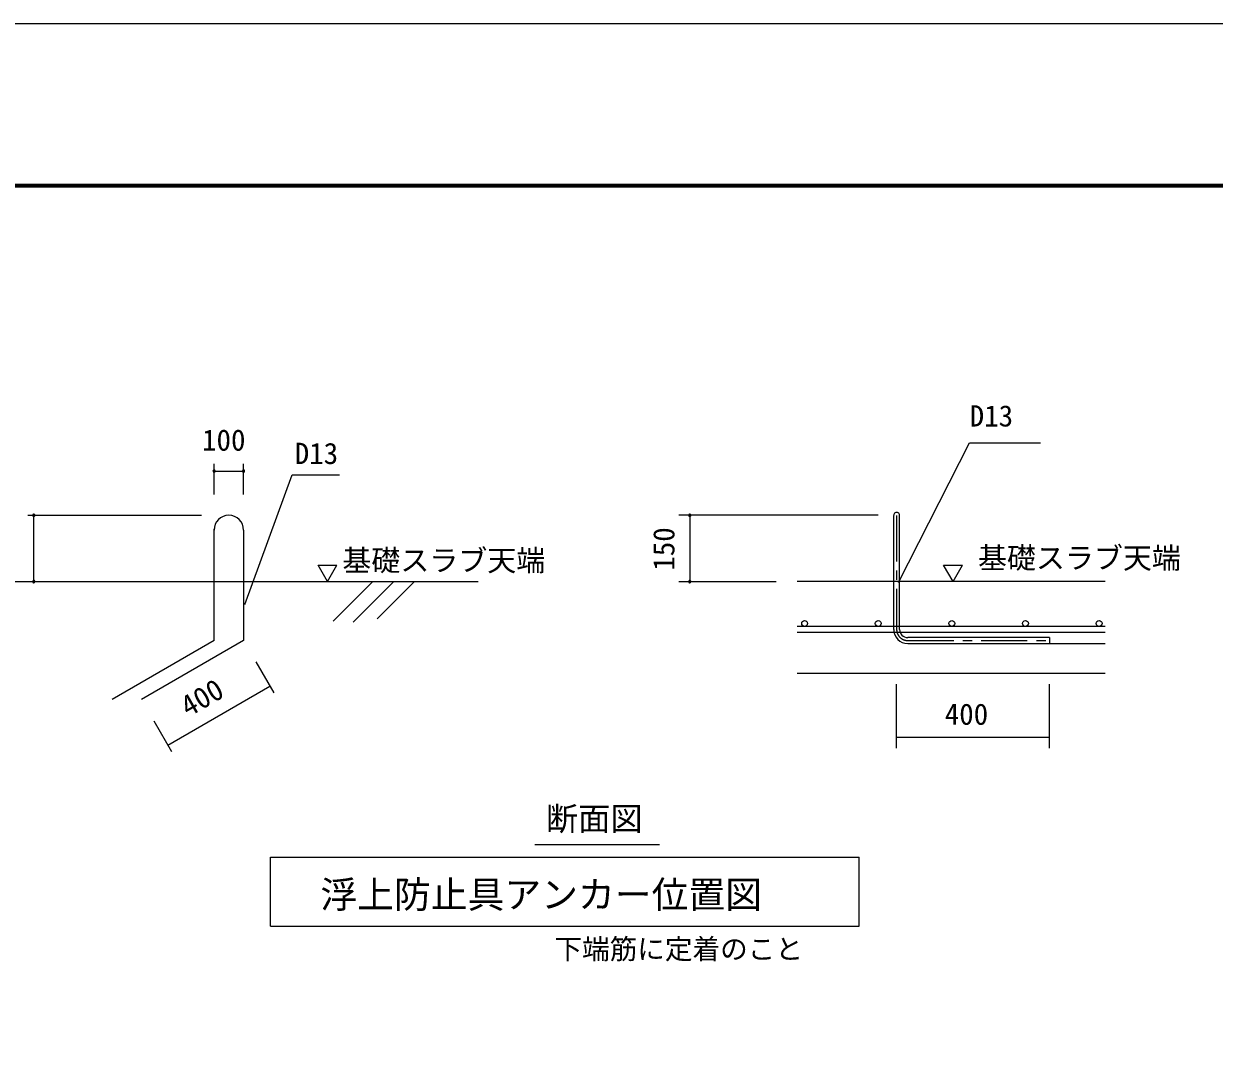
# Model space of a CAD drawing. Units: millimetres, scale not verified. Extents: x -14850 to 14850, y -10500 to 10500.
# Drawn here: x -542 to 5926, y 4826 to 10500 of the extents above; entities that cross this region are included whole.
import ezdxf
from ezdxf.enums import TextEntityAlignment as Align

# ---------------------------------------------------------------- set-up
doc = ezdxf.new("R2010")
doc.units = ezdxf.units.MM
doc.header["$LTSCALE"] = 50
doc.linetypes.add('CHAIN1', pattern=[8, 5, -1, 1, -1])
for name, color, linetype, lineweight in [('0-2_文字', 5, 'Continuous', 25), ('0-8_図面枠', 7, 'Continuous', 25), ('0-9_Axis_waku', 7, 'Continuous', 25)]:
    doc.layers.add(name, color=color, linetype=linetype, lineweight=lineweight)
doc.styles.add('ＭＳ ゴシック', font='')
doc.styles.get('ＭＳ ゴシック').set_extended_font_data('MS Gothic')

msp = doc.modelspace()

# ---------------------------------------------------------------- linework, layer by layer
at = {"layer": '0-2_文字', "color": 2}
for p, q in [((491.95, 7942.94), (491.95, 8110.08)), ((651.95, 7942.94), (651.95, 8110.08)), ((491.95, 8070.08), (651.95, 8070.08)), ((-519.42, 7829.79), (422.92, 7829.79)), ((-487.79, 7469.77), (-487.79, 7829.79)), ((4100.9, 7829.79), (3016.47, 7829.79)), ((3076.47, 7829.79), (3076.47, 7469.77)), ((-519.42, 7469.77), (-244, 7469.77)), ((3016.47, 7469.77), (3546.76, 7469.77)), ((5333.86, 7469.77), (3659.53, 7469.77)), ((719.12, 7033.43), (815.66, 6866.22)), ((5333.86, 6969.77), (3659.53, 6969.77)), ((240.84, 6580.53), (795.66, 6900.86)), ((4200.54, 6563.97), (4200.54, 6911.83)), ((5031.91, 6563.97), (5031.91, 6911.83)), ((164.31, 6713.1), (260.84, 6545.89)), ((4200.54, 6623.97), (5031.91, 6623.97))]:
    msp.add_line(p, q, dxfattribs=at)
at = {"layer": '0-2_文字'}
for p, q in [((491.95, 8068.08), (486.31, 8068.08)), ((491.95, 8074.08), (487.49, 8074.08)), ((496.42, 8074.08), (491.95, 8074.08)), ((497.6, 8068.08), (491.95, 8068.08)), ((651.95, 8068.08), (646.31, 8068.08)), ((651.95, 8074.08), (647.5, 8074.08)), ((656.42, 8074.08), (651.95, 8074.08)), ((657.6, 8068.08), (651.95, 8068.08)), ((-487.79, 7827.79), (-493.44, 7827.79)), ((-487.79, 7833.79), (-492.25, 7833.79)), ((-483.33, 7833.79), (-487.79, 7833.79)), ((-482.14, 7827.79), (-487.79, 7827.79)), ((3076.47, 7827.79), (3070.82, 7827.79)), ((3076.47, 7833.79), (3072.01, 7833.79)), ((3080.93, 7833.79), (3076.47, 7833.79)), ((3082.11, 7827.79), (3076.47, 7827.79)), ((-487.79, 7467.77), (-493.44, 7467.77)), ((-487.79, 7473.77), (-492.25, 7473.77)), ((-483.33, 7473.77), (-487.79, 7473.77)), ((-482.14, 7467.77), (-487.79, 7467.77)), ((3076.47, 7467.77), (3070.82, 7467.77)), ((3076.47, 7473.77), (3072.01, 7473.77)), ((3080.93, 7473.77), (3076.47, 7473.77)), ((3082.11, 7467.77), (3076.47, 7467.77))]:
    msp.add_line(p, q, dxfattribs=at)
at = {"layer": '0-2_文字', "color": 3}
for p, q in [((659.5, 7344.68), (916.65, 8049.83)), ((916.65, 8049.83), (1173.8, 8049.83)), ((4184.54, 7209.77), (4184.54, 7829.63)), ((4216.54, 7209.77), (4216.54, 7829.63)), ((491.95, 7149.77), (491.95, 7757.07)), ((651.95, 7749.79), (651.95, 7149.77)), ((1108.35, 7469.77), (1159.72, 7558.75)), ((4506.96, 7469.77), (4558.33, 7558.75)), ((-815.52, 7469.77), (1927.65, 7469.77)), ((1354.65, 7469.77), (1139.19, 7254.31)), ((1467.78, 7469.77), (1247.83, 7249.81)), ((1580.92, 7469.77), (1378.78, 7267.62)), ((5333.86, 7226.49), (3659.53, 7226.49)), ((3659.53, 7194.49), (5333.86, 7194.49)), ((491.95, 7149.77), (-62.28, 6829.78)), ((651.95, 7149.77), (97.14, 6829.44)), ((5031.91, 7165.77), (4260.54, 7165.77)), ((4260.54, 7133.77), (5333.86, 7133.77)), ((5031.91, 7165.77), (5031.91, 7133.77)), ((2235.38, 6042.16), (2911.38, 6042.16)), ((797.83, 5972.38), (3997.83, 5972.38)), ((797.83, 5597.38), (797.83, 5972.38)), ((3997.83, 5597.38), (3997.83, 5972.38)), ((797.83, 5597.38), (3997.83, 5597.38))]:
    msp.add_line(p, q, dxfattribs=at)
at = {"layer": '0-2_文字', "color": 3, "linetype": 'CHAIN1'}
for p, q in [((4200.54, 7829.63), (4200.54, 7209.77)), ((4260.54, 7149.77), (5031.91, 7149.77))]:
    msp.add_line(p, q, dxfattribs=at)
at = {"layer": '0-2_文字', "color": 3}
for points in [[(4210.66, 7465.25), (4596.39, 8222.96), (4982.11, 8222.96)], [(1108.35, 7469.77), (1056.97, 7558.75), (1159.72, 7558.75)], [(4506.96, 7469.77), (4455.58, 7558.75), (4558.33, 7558.75)]]:
    msp.add_lwpolyline(points, dxfattribs=at)
at = {"layer": '0-2_文字'}
for points in [[(491.95, 8076.08), (491.2, 8076.03), (490.46, 8075.89), (489.74, 8075.66), (489.06, 8075.34), (488.43, 8074.93), (487.85, 8074.45), (487.33, 8073.9), (486.89, 8073.29), (486.52, 8072.63), (486.25, 8071.93), (486.06, 8071.2), (485.96, 8070.46), (485.95, 8070.08), (491.95, 8070.08)], [(485.95, 8070.08), (486, 8069.33), (486.14, 8068.59), (486.37, 8067.87), (486.69, 8067.19), (487.1, 8066.55), (487.58, 8065.97), (488.13, 8065.46), (488.74, 8065.01), (489.4, 8064.65), (490.1, 8064.37), (490.83, 8064.18), (491.58, 8064.09), (491.95, 8064.08), (491.95, 8070.08)], [(497.95, 8070.08), (497.91, 8070.83), (497.76, 8071.57), (497.53, 8072.29), (497.21, 8072.97), (496.81, 8073.61), (496.33, 8074.19), (495.78, 8074.7), (495.17, 8075.14), (494.51, 8075.51), (493.81, 8075.78), (493.08, 8075.97), (492.33, 8076.07), (491.95, 8076.08), (491.95, 8070.08)], [(491.95, 8064.08), (492.7, 8064.13), (493.44, 8064.27), (494.16, 8064.5), (494.84, 8064.82), (495.48, 8065.22), (496.06, 8065.7), (496.58, 8066.25), (497.02, 8066.86), (497.38, 8067.52), (497.66, 8068.22), (497.85, 8068.95), (497.94, 8069.7), (497.95, 8070.08), (491.95, 8070.08)], [(651.95, 8076.08), (651.2, 8076.03), (650.46, 8075.89), (649.74, 8075.66), (649.06, 8075.34), (648.43, 8074.93), (647.85, 8074.45), (647.33, 8073.9), (646.89, 8073.29), (646.52, 8072.63), (646.25, 8071.93), (646.06, 8071.2), (645.97, 8070.46), (645.95, 8070.08), (651.95, 8070.08)], [(645.95, 8070.08), (646, 8069.33), (646.14, 8068.59), (646.37, 8067.87), (646.7, 8067.19), (647.1, 8066.55), (647.58, 8065.97), (648.13, 8065.46), (648.74, 8065.01), (649.4, 8064.65), (650.1, 8064.37), (650.83, 8064.18), (651.58, 8064.09), (651.95, 8064.08), (651.95, 8070.08)], [(657.95, 8070.08), (657.91, 8070.83), (657.76, 8071.57), (657.53, 8072.29), (657.21, 8072.97), (656.81, 8073.61), (656.33, 8074.19), (655.78, 8074.7), (655.17, 8075.14), (654.51, 8075.51), (653.81, 8075.78), (653.08, 8075.97), (652.33, 8076.07), (651.95, 8076.08), (651.95, 8070.08)], [(651.95, 8064.08), (652.71, 8064.13), (653.45, 8064.27), (654.16, 8064.5), (654.84, 8064.82), (655.48, 8065.22), (656.06, 8065.7), (656.58, 8066.25), (657.02, 8066.86), (657.38, 8067.52), (657.66, 8068.22), (657.85, 8068.95), (657.94, 8069.7), (657.95, 8070.08), (651.95, 8070.08)], [(-487.79, 7835.79), (-488.54, 7835.74), (-489.28, 7835.6), (-490, 7835.37), (-490.68, 7835.05), (-491.32, 7834.65), (-491.9, 7834.17), (-492.41, 7833.62), (-492.86, 7833.01), (-493.22, 7832.35), (-493.5, 7831.65), (-493.68, 7830.92), (-493.78, 7830.17), (-493.79, 7829.79), (-487.79, 7829.79)], [(-493.79, 7829.79), (-493.74, 7829.04), (-493.6, 7828.3), (-493.37, 7827.58), (-493.05, 7826.9), (-492.64, 7826.27), (-492.16, 7825.68), (-491.61, 7825.17), (-491, 7824.73), (-490.34, 7824.36), (-489.64, 7824.09), (-488.91, 7823.9), (-488.17, 7823.8), (-487.79, 7823.79), (-487.79, 7829.79)], [(-481.79, 7829.79), (-481.84, 7830.54), (-481.98, 7831.28), (-482.21, 7832), (-482.53, 7832.68), (-482.93, 7833.32), (-483.42, 7833.9), (-483.96, 7834.42), (-484.57, 7834.86), (-485.23, 7835.22), (-485.93, 7835.5), (-486.66, 7835.69), (-487.41, 7835.78), (-487.79, 7835.79), (-487.79, 7829.79)], [(-487.79, 7823.79), (-487.04, 7823.84), (-486.3, 7823.98), (-485.58, 7824.21), (-484.9, 7824.53), (-484.26, 7824.94), (-483.68, 7825.42), (-483.17, 7825.97), (-482.72, 7826.58), (-482.36, 7827.24), (-482.08, 7827.94), (-481.9, 7828.67), (-481.8, 7829.42), (-481.79, 7829.79), (-487.79, 7829.79)], [(3076.47, 7835.79), (3075.71, 7835.74), (3074.97, 7835.6), (3074.26, 7835.37), (3073.58, 7835.05), (3072.94, 7834.65), (3072.36, 7834.17), (3071.84, 7833.62), (3071.4, 7833.01), (3071.04, 7832.35), (3070.76, 7831.65), (3070.57, 7830.92), (3070.48, 7830.17), (3070.47, 7829.79), (3076.47, 7829.79)], [(3070.47, 7829.79), (3070.51, 7829.04), (3070.65, 7828.3), (3070.89, 7827.58), (3071.21, 7826.9), (3071.61, 7826.27), (3072.09, 7825.68), (3072.64, 7825.17), (3073.25, 7824.73), (3073.91, 7824.36), (3074.61, 7824.09), (3075.34, 7823.9), (3076.09, 7823.8), (3076.47, 7823.79), (3076.47, 7829.79)], [(3082.47, 7829.79), (3082.42, 7830.54), (3082.28, 7831.28), (3082.04, 7832), (3081.72, 7832.68), (3081.32, 7833.32), (3080.84, 7833.9), (3080.29, 7834.42), (3079.68, 7834.86), (3079.02, 7835.22), (3078.32, 7835.5), (3077.59, 7835.69), (3076.84, 7835.78), (3076.47, 7835.79), (3076.47, 7829.79)], [(3076.47, 7823.79), (3077.22, 7823.84), (3077.96, 7823.98), (3078.67, 7824.21), (3079.36, 7824.53), (3079.99, 7824.94), (3080.57, 7825.42), (3081.09, 7825.97), (3081.53, 7826.58), (3081.89, 7827.24), (3082.17, 7827.94), (3082.36, 7828.67), (3082.45, 7829.42), (3082.47, 7829.79), (3076.47, 7829.79)], [(-487.79, 7475.77), (-488.54, 7475.72), (-489.28, 7475.58), (-490, 7475.34), (-490.68, 7475.02), (-491.32, 7474.62), (-491.9, 7474.14), (-492.41, 7473.59), (-492.86, 7472.98), (-493.22, 7472.32), (-493.5, 7471.62), (-493.68, 7470.89), (-493.78, 7470.14), (-493.79, 7469.77), (-487.79, 7469.77)], [(-493.79, 7469.77), (-493.74, 7469.01), (-493.6, 7468.27), (-493.37, 7467.56), (-493.05, 7466.88), (-492.64, 7466.24), (-492.16, 7465.66), (-491.61, 7465.14), (-491, 7464.7), (-490.34, 7464.34), (-489.64, 7464.06), (-488.91, 7463.87), (-488.17, 7463.78), (-487.79, 7463.77), (-487.79, 7469.77)], [(-481.79, 7469.77), (-481.84, 7470.52), (-481.98, 7471.26), (-482.21, 7471.97), (-482.53, 7472.66), (-482.93, 7473.29), (-483.42, 7473.87), (-483.96, 7474.39), (-484.57, 7474.83), (-485.23, 7475.2), (-485.93, 7475.47), (-486.66, 7475.66), (-487.41, 7475.75), (-487.79, 7475.77), (-487.79, 7469.77)], [(-487.79, 7463.77), (-487.04, 7463.81), (-486.3, 7463.95), (-485.58, 7464.19), (-484.9, 7464.51), (-484.26, 7464.91), (-483.68, 7465.39), (-483.17, 7465.94), (-482.72, 7466.55), (-482.36, 7467.21), (-482.08, 7467.91), (-481.9, 7468.64), (-481.8, 7469.39), (-481.79, 7469.77), (-487.79, 7469.77)], [(3076.47, 7475.77), (3075.71, 7475.72), (3074.97, 7475.58), (3074.26, 7475.34), (3073.58, 7475.02), (3072.94, 7474.62), (3072.36, 7474.14), (3071.84, 7473.59), (3071.4, 7472.98), (3071.04, 7472.32), (3070.76, 7471.62), (3070.57, 7470.89), (3070.48, 7470.14), (3070.47, 7469.77), (3076.47, 7469.77)], [(3070.47, 7469.77), (3070.51, 7469.01), (3070.65, 7468.27), (3070.89, 7467.56), (3071.21, 7466.88), (3071.61, 7466.24), (3072.09, 7465.66), (3072.64, 7465.14), (3073.25, 7464.7), (3073.91, 7464.34), (3074.61, 7464.06), (3075.34, 7463.87), (3076.09, 7463.78), (3076.47, 7463.77), (3076.47, 7469.77)], [(3082.47, 7469.77), (3082.42, 7470.52), (3082.28, 7471.26), (3082.04, 7471.97), (3081.72, 7472.66), (3081.32, 7473.29), (3080.84, 7473.87), (3080.29, 7474.39), (3079.68, 7474.83), (3079.02, 7475.2), (3078.32, 7475.47), (3077.59, 7475.66), (3076.84, 7475.75), (3076.47, 7475.77), (3076.47, 7469.77)], [(3076.47, 7463.77), (3077.22, 7463.81), (3077.96, 7463.95), (3078.67, 7464.19), (3079.36, 7464.51), (3079.99, 7464.91), (3080.57, 7465.39), (3081.09, 7465.94), (3081.53, 7466.55), (3081.89, 7467.21), (3082.17, 7467.91), (3082.36, 7468.64), (3082.45, 7469.39), (3082.47, 7469.77), (3076.47, 7469.77)]]:
    msp.add_lwpolyline(points, close=True, dxfattribs=at)
at = {"layer": '0-2_文字', "color": 3}
for centre in [(3700.54, 7242.49), (4100.54, 7242.49), (4500.54, 7242.49), (4900.54, 7242.49), (5300.54, 7242.49)]:
    msp.add_circle(centre, 16, dxfattribs=at)
for centre, radius, start, end in [((571.95, 7749.79), 80, 0, 180), ((4200.54, 7829.79), 16, 359.4274, 180), ((4260.54, 7209.77), 76, 180, 270), ((4260.54, 7209.77), 44, 180, 270)]:
    msp.add_arc(centre, radius, start, end, dxfattribs=at)
at = {"layer": '0-2_文字', "color": 3, "linetype": 'CHAIN1'}
msp.add_arc((4260.54, 7209.77), 60, 180, 270, dxfattribs=at)
at = {"layer": '0-8_図面枠'}
msp.add_lwpolyline([(-14850, -10500), (14850, -10500), (14850, 10500), (-14850, 10500)], close=True, dxfattribs=at)
at = {"layer": '0-9_Axis_waku'}
for p, q in [((-12964, 9629), (14014, 9629)), ((-12963, 9628), (14013, 9628)), ((-12962, 9627), (14012, 9627)), ((-12961, 9626), (14011, 9626)), ((-12960, 9625), (14010, 9625)), ((-12959, 9624), (14009, 9624)), ((-12958, 9623), (14008, 9623)), ((-12957, 9622), (14007, 9622)), ((-12956, 9621), (14006, 9621)), ((-12955, 9620), (14005, 9620)), ((-12954, 9619), (14004, 9619)), ((-12953, 9618), (14003, 9618)), ((-12952, 9617), (14002, 9617)), ((-12951, 9616), (14001, 9616)), ((-12950, 9615), (14000, 9615))]:
    msp.add_line(p, q, dxfattribs=at)

# ---------------------------------------------------------------- texts
at = {"layer": '0-2_文字', "color": 4, "style": 'ＭＳ ゴシック'}
for s, height, p in [('D13', 115.5, (4597.65, 8277.55)), ('100', 115.5, (426.7, 8146.27)), ('D13', 115.5, (930.13, 8073.7)), ('基礎スラブ天端', 115.5, (1188.65, 7492.7)), ('基礎スラブ天端', 115.5, (4642.27, 7506.15)), ('400', 115.5, (4462.09, 6657.03)), ('断面図', 128.4, (2294.82, 6078.64)), ('浮上防止具アンカー位置図', 146.6, (1069.49, 5652.46)), ('下端筋に定着のこと', 110, (2341.24, 5385.89))]:
    msp.add_text(s, height=height, dxfattribs=at).set_placement(p, align=Align.BOTTOM_LEFT)
for s, rotation, p in [('150', 90, (3027.9, 7529.06)), ('400', 30, (369.5, 6700.79))]:
    msp.add_text(s, height=115.5, rotation=rotation, dxfattribs=at).set_placement(p, align=Align.BOTTOM_LEFT)

doc.saveas('drawing.dxf')
